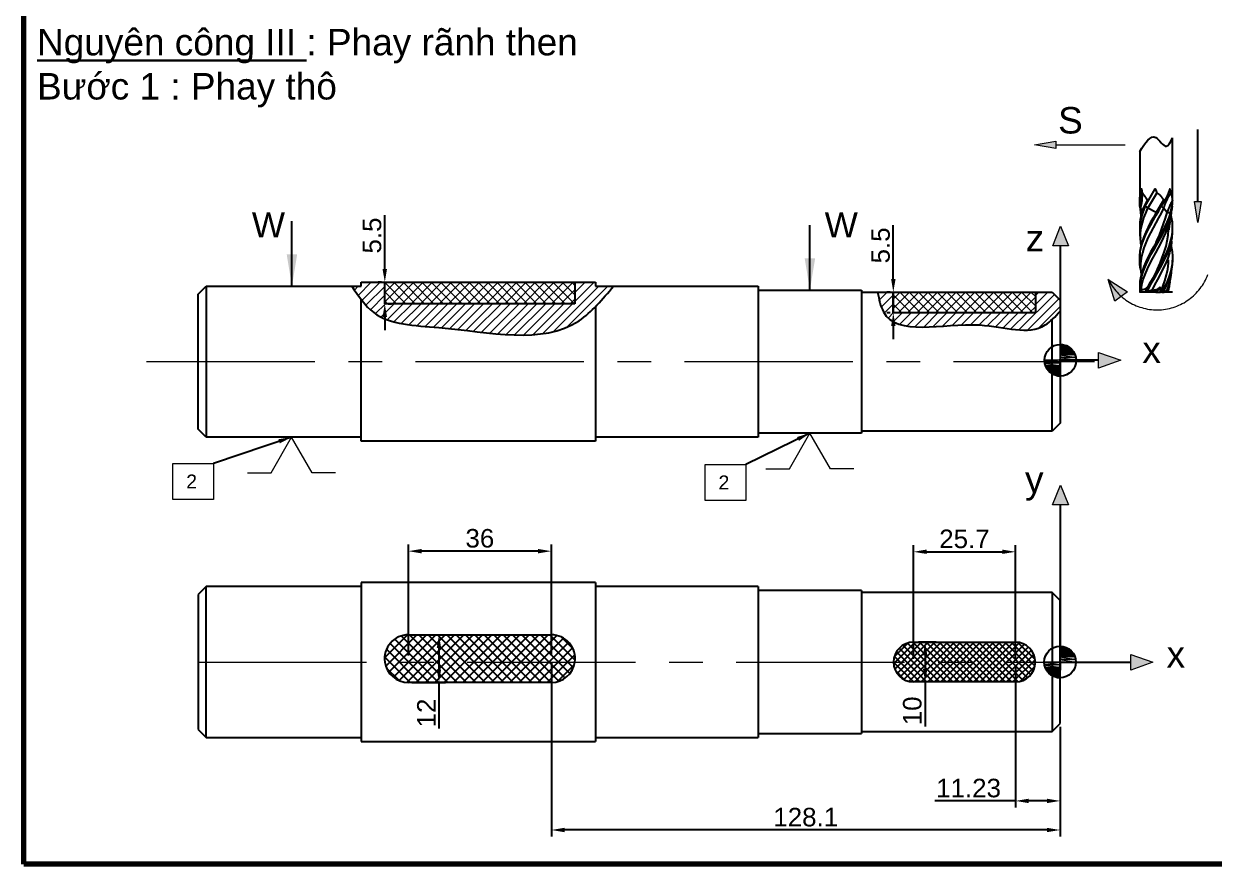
# Model space of a CAD drawing. Header units: inches. Extents: x 12 to 2456, y 1 to 1260.
# Drawn here: x 11.9 to 236.7, y 2.6 to 161.4 of the extents above; entities that cross this region are included whole.
import ezdxf

# ---------------------------------------------------------------- set-up
doc = ezdxf.new("R2010")
doc.units = ezdxf.units.IN
doc.header["$MEASUREMENT"] = 0
doc.linetypes.add('CENTER', pattern=[50.8, 31.75, -6.35, 6.35, -6.35])
doc.linetypes.add('HIDDEN', pattern=[9.525, 6.35, -3.175])
for name, color, linetype, lineweight in [('Duong _dam', 7, 'Continuous', 30), ('Duong_dinh_vi', 5, 'Continuous', 15), ('Duong_dut', 2, 'HIDDEN', 5), ('Duong_manh', 3, 'Continuous', 5), ('Duong_manh @ 1', 3, 'Continuous', 5), ('Duong_tam', 3, 'CENTER', 5), ('Khung_ten', 7, 'Continuous', 30), ('Luong_du_gc', 1, 'Continuous', 5)]:
    doc.layers.add(name, color=color, linetype=linetype, lineweight=lineweight)
doc.styles.get("Standard").update_dxf_attribs({"font": 'arial.ttf'})
doc.dimstyles.new('Copy of ISO-25', dxfattribs={"dimtxt": 3.5, "dimasz": 2.5, "dimexe": 1.25, "dimexo": 0.625, "dimtad": 1, "dimtxsty": 'Standard', "dimcen": 2.5, "dimadec": 0, "dimazin": 0, "dimtfac": 1, "dimtmove": 0, "dimatfit": 3, "dimfxl": 1, "dimarcsym": 0})
doc.dimstyles.new('ISO-25', dxfattribs={"dimtxt": 3.5, "dimasz": 2.5, "dimexe": 1.25, "dimexo": 0.625, "dimtad": 1, "dimtxsty": 'Standard', "dimcen": 2.5, "dimadec": 0, "dimazin": 0, "dimtfac": 1, "dimtmove": 0, "dimatfit": 3, "dimfxl": 1, "dimarcsym": 0})
pattern_1 = [(45, (-24.1458, -11.3132), (-0.8838835, 0.8838835), []), (135, (-24.1458, -11.3132), (-0.8838835, -0.8838835), [])]

# ---------------------------------------------------------------- blocks, each defined once
blk = doc.blocks.new('*D31')
at = {"layer": 'Defpoints', "color": 0, "transparency": 16777216}
for p in [(80.09, 112.56), (80.09, 112.56), (80.09, 108.51)]:
    blk.add_point(p, dxfattribs=at)
at = {"layer": 'Duong_manh', "color": 0, "lineweight": -2, "transparency": 16777216}
for p, q in [((80.09, 115.06), (80.09, 125.21)), ((79.47, 112.56), (78.84, 112.56)), ((80.09, 108.51), (80.09, 112.56)), ((80.72, 108.51), (81.34, 108.51)), ((80.09, 106.01), (80.09, 103.51))]:
    blk.add_line(p, q, dxfattribs=at)
at = {"layer": 'Duong_manh', "color": 0, "transparency": 16777216}
for points in [[(79.67, 115.06), (80.51, 115.06), (80.09, 112.56)], [(79.67, 106.01), (80.51, 106.01), (80.09, 108.51)]]:
    blk.add_solid(points, dxfattribs=at)
at = {"layer": 'Duong_manh', "color": 0, "transparency": 16777216, "insert": (77.69, 121.38), "char_height": 3.5, "attachment_point": 5, "rotation": 90}
blk.add_mtext('5.5', dxfattribs=at)
blk = doc.blocks.new('*D32')
at = {"layer": 'Defpoints', "color": 0, "transparency": 16777216}
for p in [(176.17, 110.68), (176.12, 106.78), (176.17, 106.78)]:
    blk.add_point(p, dxfattribs=at)
at = {"layer": 'Duong_manh', "color": 0, "lineweight": -2, "transparency": 16777216}
for p, q in [((176.12, 113.18), (176.12, 123.33)), ((175.54, 110.68), (174.87, 110.68)), ((176.12, 106.78), (176.12, 110.68)), ((175.54, 106.78), (174.87, 106.78)), ((176.12, 104.28), (176.12, 101.78))]:
    blk.add_line(p, q, dxfattribs=at)
at = {"layer": 'Duong_manh', "color": 0, "transparency": 16777216}
for points in [[(175.7, 113.18), (176.54, 113.18), (176.12, 110.68)], [(175.7, 104.28), (176.54, 104.28), (176.12, 106.78)]]:
    blk.add_solid(points, dxfattribs=at)
at = {"layer": 'Duong_manh', "color": 0, "transparency": 16777216, "insert": (173.72, 119.51), "char_height": 3.5, "attachment_point": 5, "rotation": 90}
blk.add_mtext('5.5', dxfattribs=at)
blk = doc.blocks.new('*D33')
at = {"layer": 'Defpoints', "color": 0, "transparency": 16777216}
for p in [(84.54, 45.97), (84.54, 36.97), (90.32, 36.97)]:
    blk.add_point(p, dxfattribs=at)
at = {"layer": 'Duong_manh', "color": 0, "lineweight": -2, "transparency": 16777216}
for p, q in [((85.17, 45.97), (91.57, 45.97)), ((90.32, 43.47), (90.32, 39.47)), ((85.17, 36.97), (91.57, 36.97)), ((90.32, 36.97), (90.32, 28.26))]:
    blk.add_line(p, q, dxfattribs=at)
at = {"layer": 'Duong_manh', "color": 0, "transparency": 16777216}
for points in [[(89.9, 43.47), (90.74, 43.47), (90.32, 45.97)], [(89.9, 39.47), (90.74, 39.47), (90.32, 36.97)]]:
    blk.add_solid(points, dxfattribs=at)
at = {"layer": 'Duong_manh', "color": 0, "transparency": 16777216, "insert": (87.94, 31.21), "char_height": 3.5, "attachment_point": 5, "rotation": 90}
blk.add_mtext('12', dxfattribs=at)
blk = doc.blocks.new('*D34')
at = {"layer": 'Defpoints', "color": 0, "transparency": 16777216}
for p in [(84.55, 61.77), (84.55, 41.47), (111.54, 41.47)]:
    blk.add_point(p, dxfattribs=at)
at = {"layer": 'Duong_manh', "color": 0, "lineweight": -2, "transparency": 16777216}
for p, q in [((84.55, 42.09), (84.55, 63.02)), ((111.54, 42.09), (111.54, 63.02)), ((109.04, 61.77), (87.05, 61.77))]:
    blk.add_line(p, q, dxfattribs=at)
at = {"layer": 'Duong_manh', "color": 0, "transparency": 16777216}
for points in [[(87.05, 62.19), (87.05, 61.35), (84.55, 61.77)], [(109.04, 62.19), (109.04, 61.35), (111.54, 61.77)]]:
    blk.add_solid(points, dxfattribs=at)
at = {"layer": 'Duong_manh', "color": 0, "transparency": 16777216, "insert": (98.04, 64.18), "char_height": 3.5, "attachment_point": 5}
blk.add_mtext('36', dxfattribs=at)
blk = doc.blocks.new('*D35')
at = {"layer": 'Defpoints', "color": 0, "transparency": 16777216}
for p in [(199.19, 61.65), (179.92, 40.82), (199.19, 40.82)]:
    blk.add_point(p, dxfattribs=at)
at = {"layer": 'Duong_manh', "color": 0, "lineweight": -2, "transparency": 16777216}
for p, q in [((179.92, 41.45), (179.92, 62.9)), ((182.42, 61.65), (196.69, 61.65)), ((199.19, 41.45), (199.19, 62.9))]:
    blk.add_line(p, q, dxfattribs=at)
at = {"layer": 'Duong_manh', "color": 0, "transparency": 16777216}
for points in [[(182.42, 62.07), (182.42, 61.24), (179.92, 61.65)], [(196.69, 62.07), (196.69, 61.24), (199.19, 61.65)]]:
    blk.add_solid(points, dxfattribs=at)
at = {"layer": 'Duong_manh', "color": 0, "transparency": 16777216, "insert": (189.55, 64.07), "char_height": 3.5, "attachment_point": 5}
blk.add_mtext('25.7', dxfattribs=at)
blk = doc.blocks.new('*D36')
at = {"layer": 'Defpoints', "color": 0, "transparency": 16777216}
for p in [(199.19, 40.82), (207.62, 29.2), (199.19, 14.6)]:
    blk.add_point(p, dxfattribs=at)
at = {"layer": 'Duong_manh', "color": 0, "lineweight": -2, "transparency": 16777216}
for p, q in [((199.19, 40.2), (199.19, 13.35)), ((207.62, 28.57), (207.62, 13.35)), ((199.19, 14.6), (183.96, 14.6)), ((205.12, 14.6), (201.69, 14.6))]:
    blk.add_line(p, q, dxfattribs=at)
at = {"layer": 'Duong_manh', "color": 0, "transparency": 16777216}
for points in [[(201.69, 15.02), (201.69, 14.18), (199.19, 14.6)], [(205.12, 15.02), (205.12, 14.18), (207.62, 14.6)]]:
    blk.add_solid(points, dxfattribs=at)
at = {"layer": 'Duong_manh', "color": 0, "transparency": 16777216, "insert": (190.33, 17.01), "char_height": 3.5, "attachment_point": 5}
blk.add_mtext('11.23', dxfattribs=at)
blk = doc.blocks.new('*D37')
at = {"layer": 'Defpoints', "color": 0, "transparency": 16777216}
for p in [(111.54, 41.47), (207.62, 29.2), (111.54, 9.11)]:
    blk.add_point(p, dxfattribs=at)
at = {"layer": 'Duong_manh', "color": 0, "lineweight": -2, "transparency": 16777216}
for p, q in [((111.54, 40.85), (111.54, 7.86)), ((207.62, 28.57), (207.62, 7.86)), ((205.12, 9.11), (114.04, 9.11))]:
    blk.add_line(p, q, dxfattribs=at)
at = {"layer": 'Duong_manh', "color": 0, "transparency": 16777216}
for points in [[(114.04, 9.52), (114.04, 8.69), (111.54, 9.11)], [(205.12, 9.52), (205.12, 8.69), (207.62, 9.11)]]:
    blk.add_solid(points, dxfattribs=at)
at = {"layer": 'Duong_manh', "color": 0, "transparency": 16777216, "insert": (159.58, 11.52), "char_height": 3.5, "attachment_point": 5}
blk.add_mtext('128.1', dxfattribs=at)
blk = doc.blocks.new('*D38')
at = {"layer": 'Defpoints', "color": 0, "transparency": 16777216}
for p in [(184.82, 44.57), (182.13, 37.07), (184.82, 37.07)]:
    blk.add_point(p, dxfattribs=at)
at = {"layer": 'Duong_manh', "color": 0, "lineweight": -2, "transparency": 16777216}
for p, q in [((184.2, 44.57), (180.88, 44.57)), ((182.13, 42.07), (182.13, 39.57)), ((184.2, 37.07), (180.88, 37.07)), ((182.13, 37.07), (182.13, 28.65))]:
    blk.add_line(p, q, dxfattribs=at)
at = {"layer": 'Duong_manh', "color": 0, "transparency": 16777216}
for points in [[(181.72, 42.07), (182.55, 42.07), (182.13, 44.57)], [(181.72, 39.57), (182.55, 39.57), (182.13, 37.07)]]:
    blk.add_solid(points, dxfattribs=at)
at = {"layer": 'Duong_manh', "color": 0, "transparency": 16777216, "insert": (179.72, 31.61), "char_height": 3.5, "width": 2.3015, "attachment_point": 5, "rotation": 90}
blk.add_mtext('10', dxfattribs=at)

msp = doc.modelspace()

# ---------------------------------------------------------------- hatches: boundary and pattern name
h = msp.add_hatch(color=0)
edge = h.paths.add_edge_path()
edge.add_arc((222.642, 110.684), 0.127, 0, 360)
h = msp.add_hatch()
h.set_pattern_fill('ANSI37', color=1, scale=10)
h.set_pattern_definition(pattern_1)
h.paths.add_polyline_path([(111.541, 45.97), (84.544, 45.97, 0.4569157), (80.091, 40.823), (115.997, 40.823, 0.4570773)])
h.paths.add_polyline_path([(115.997, 40.823), (80.091, 40.823, 0.3726108), (84.547, 36.97), (111.544, 36.97, 0.3724212)])
h = msp.add_hatch()
h.set_pattern_fill('ANSI37', color=1, scale=7)
h.set_pattern_definition([(45, (-24.1458, -11.3132), (-0.6187184, 0.6187184), []), (135, (-24.1458, -11.3132), (-0.6187184, -0.6187184), [])])
h.paths.add_polyline_path([(176.166, 40.823, 0.4142136), (179.916, 37.073), (199.194, 37.073, 0.4142136), (202.944, 40.823)])
h.paths.add_polyline_path([(179.916, 44.573, 0.4142136), (176.166, 40.823), (202.944, 40.823, 0.4142136), (199.194, 44.573)])
at = {"layer": 'Duong_dut'}
h = msp.add_hatch(color=0, dxfattribs=at)
h.dxf.hatch_style = 2
h.paths.add_polyline_path([(234.283, 127.829), (233.648, 123.85), (232.971, 127.829)])
at = {"layer": 'Duong_manh', "lineweight": 0}
h = msp.add_hatch(color=0, dxfattribs=at)
h.dxf.hatch_style = 2
h.paths.add_polyline_path([(206.788, 137.823), (202.809, 138.5), (206.788, 139.177)])
h = msp.add_hatch(color=0, dxfattribs=at)
h.dxf.hatch_style = 2
h.paths.add_polyline_path([(207.632, 123.236), (209.113, 119.51), (206.15, 119.51)])
at = {"layer": 'Duong_manh'}
h = msp.add_hatch(dxfattribs=at)
h.set_pattern_fill('ANSI31', color=3, scale=0.375)
h.set_pattern_definition([(45, (-1923.4396, -221.4298), (-0.841899, 0.841899), [])])
edge = h.paths.add_edge_path()
edge.add_spline(control_points=[(119.869, 107.934), (121.042, 109.133), (122.158, 110.471), (123.274, 111.809)], knot_values=[66.3917368, 66.3917368, 66.3917368, 66.3917368, 73.0748887, 73.0748887, 73.0748887, 73.0748887], degree=3, periodic=0)
edge.add_line((123.274, 111.809), (119.869, 111.809))
edge.add_line((119.869, 111.809), (119.869, 112.559))
edge.add_line((119.869, 112.559), (115.997, 112.559))
edge.add_line((115.997, 112.559), (116.033, 112.529))
edge.add_line((116.033, 112.529), (115.997, 112.509))
edge.add_line((115.997, 112.509), (115.997, 108.509))
edge.add_line((115.997, 108.509), (80.091, 108.509))
edge.add_line((80.091, 108.509), (80.091, 112.509))
edge.add_line((80.091, 112.509), (79.998, 112.559))
edge.add_line((79.998, 112.559), (75.619, 112.559))
edge.add_line((75.619, 112.559), (75.619, 111.809))
edge.add_line((75.619, 111.809), (73.844, 111.809))
edge.add_spline(control_points=[(73.844, 111.809), (74.424, 110.952), (75.004, 110.095), (75.619, 109.299)], knot_values=[0, 0, 0, 0, 3.9637256, 3.9637256, 3.9637256, 3.9637256], degree=3, periodic=0)
edge.add_spline(control_points=[(75.619, 109.299), (76.345, 108.359), (79.901, 104.438), (95.229, 104.377), (111.4, 100.287), (118.887, 106.93), (119.869, 107.934)], knot_values=[3.9637256, 3.9637256, 3.9637256, 3.9637256, 8.6446508, 25.4343204, 60.7981274, 66.3917368, 66.3917368, 66.3917368, 66.3917368], degree=3, periodic=0)
edge = h.paths.add_edge_path()
edge.add_line((176.166, 110.684), (173.142, 110.684))
edge.add_spline(control_points=[(173.142, 110.684), (173.422, 109.345), (175.04, 101.599), (190.929, 106.751), (202.153, 102.237), (205.69, 105.128), (206.119, 105.529)], knot_values=[0, 0, 0, 0, 5.1297189, 29.6634186, 46.0911907, 48.4294779, 48.4294779, 48.4294779, 48.4294779], degree=3, periodic=0)
edge.add_spline(control_points=[(206.119, 105.529), (206.63, 106.006), (207.124, 106.54), (207.619, 107.075)], knot_values=[48.4294779, 48.4294779, 48.4294779, 48.4294779, 51.2092772, 51.2092772, 51.2092772, 51.2092772], degree=3, periodic=0)
edge.add_line((207.619, 107.075), (207.619, 109.184))
edge.add_line((207.619, 109.184), (206.119, 110.684))
edge.add_line((206.119, 110.684), (202.944, 110.684))
edge.add_line((202.944, 110.684), (202.944, 106.784))
edge.add_line((202.944, 106.784), (176.166, 106.784))
edge.add_line((176.166, 106.784), (176.166, 110.684))
at = {"layer": 'Duong_manh', "lineweight": 0}
h = msp.add_hatch(color=0, dxfattribs=at)
h.dxf.hatch_style = 2
h.paths.add_polyline_path([(216.673, 113.097), (220.313, 110.769), (217.943, 108.991)])
at = {"layer": 'Duong_manh'}
h = msp.add_hatch(color=0, dxfattribs=at)
h.dxf.hatch_style = 2
h.paths.add_polyline_path([(207.619, 100.819), (208.127, 100.776), (207.619, 100.776)])
h = msp.add_hatch(color=0, dxfattribs=at)
h.paths.add_polyline_path([(208.127, 100.776), (207.619, 100.776), (208.635, 100.607)])
h.paths.add_polyline_path([(207.619, 100.776), (208.635, 100.607), (207.619, 100.607)])
h = msp.add_hatch(color=0, dxfattribs=at)
h.paths.add_polyline_path([(208.635, 100.607), (207.619, 100.607), (209.101, 100.395)])
h.paths.add_polyline_path([(207.619, 100.607), (209.101, 100.395), (207.619, 100.395)])
h = msp.add_hatch(color=0, dxfattribs=at)
h.paths.add_polyline_path([(209.101, 100.395), (207.619, 100.395), (209.524, 100.099)])
h.paths.add_polyline_path([(207.619, 100.395), (209.524, 100.099), (207.619, 100.099)])
h = msp.add_hatch(color=0, dxfattribs=at)
h.paths.add_polyline_path([(209.524, 100.099), (207.619, 100.099), (209.905, 99.718)])
h.paths.add_polyline_path([(207.619, 100.099), (209.905, 99.718), (207.619, 99.718)])
h = msp.add_hatch(color=0, dxfattribs=at)
h.paths.add_polyline_path([(209.905, 99.718), (207.619, 99.718), (210.201, 99.295)])
h.paths.add_polyline_path([(207.619, 99.718), (210.201, 99.295), (207.619, 99.295)])
h = msp.add_hatch(color=0, dxfattribs=at)
h.paths.add_polyline_path([(210.201, 99.295), (207.619, 99.295), (210.413, 98.829)])
h.paths.add_polyline_path([(207.619, 99.295), (210.413, 98.829), (207.619, 98.829)])
at = {"layer": 'Duong_manh', "lineweight": 0}
h = msp.add_hatch(color=0, dxfattribs=at)
h.dxf.hatch_style = 2
h.paths.add_polyline_path([(219.079, 97.813), (214.888, 96.331), (214.888, 99.295)])
at = {"layer": 'Duong_manh'}
h = msp.add_hatch(color=0, dxfattribs=at)
h.paths.add_polyline_path([(207.619, 97.813), (204.613, 97.813), (207.619, 97.305)])
h.paths.add_polyline_path([(204.613, 97.813), (207.619, 97.305), (204.656, 97.305)])
h = msp.add_hatch(color=0, dxfattribs=at)
h.paths.add_polyline_path([(207.619, 97.305), (204.656, 97.305), (207.619, 96.797)])
h.paths.add_polyline_path([(204.656, 97.305), (207.619, 96.797), (204.825, 96.797)])
h = msp.add_hatch(color=0, dxfattribs=at)
h.paths.add_polyline_path([(207.619, 96.797), (204.825, 96.797), (207.619, 96.331)])
h.paths.add_polyline_path([(204.825, 96.797), (207.619, 96.331), (205.037, 96.331)])
h = msp.add_hatch(color=0, dxfattribs=at)
h.paths.add_polyline_path([(210.413, 98.829), (207.619, 98.829), (210.582, 98.321)])
h.paths.add_polyline_path([(207.619, 98.829), (210.582, 98.321), (207.619, 98.321)])
h = msp.add_hatch(color=0, dxfattribs=at)
h.paths.add_polyline_path([(210.582, 98.321), (207.619, 98.321), (210.625, 97.813)])
h.paths.add_polyline_path([(207.619, 98.321), (210.625, 97.813), (207.619, 97.813)])
h = msp.add_hatch(color=0, dxfattribs=at)
h.paths.add_polyline_path([(207.619, 96.331), (205.037, 96.331), (207.619, 95.908)])
h.paths.add_polyline_path([(205.037, 96.331), (207.619, 95.908), (205.333, 95.908)])
h = msp.add_hatch(color=0, dxfattribs=at)
h.paths.add_polyline_path([(207.619, 95.908), (205.333, 95.908), (207.619, 95.527)])
h.paths.add_polyline_path([(205.333, 95.908), (207.619, 95.527), (205.672, 95.527)])
h = msp.add_hatch(color=0, dxfattribs=at)
h.paths.add_polyline_path([(207.619, 95.527), (205.672, 95.527), (207.619, 95.231)])
h.paths.add_polyline_path([(205.672, 95.527), (207.619, 95.231), (206.137, 95.231)])
h = msp.add_hatch(color=0, dxfattribs=at)
h.paths.add_polyline_path([(207.619, 95.231), (206.137, 95.231), (207.619, 95.019)])
h.paths.add_polyline_path([(206.137, 95.231), (207.619, 95.019), (206.603, 95.019)])
h = msp.add_hatch(color=0, dxfattribs=at)
h.paths.add_polyline_path([(206.603, 95.019), (207.111, 94.85), (207.619, 94.85)])
h.paths.add_polyline_path([(207.111, 94.85), (207.619, 94.85), (207.619, 94.807)])
h = msp.add_hatch(color=0, dxfattribs=at)
h.dxf.hatch_style = 2
h.paths.add_polyline_path([(206.603, 95.019), (207.619, 95.019), (207.619, 94.85)])
at = {"layer": 'Duong_manh', "lineweight": 0}
h = msp.add_hatch(color=0, dxfattribs=at)
h.dxf.hatch_style = 2
h.paths.add_polyline_path([(207.69, 74.234), (209.172, 70.508), (206.208, 70.508)])
at = {"layer": 'Duong_manh'}
h = msp.add_hatch(color=0, dxfattribs=at)
h.dxf.hatch_style = 2
h.paths.add_polyline_path([(207.598, 43.808), (208.106, 43.766), (207.598, 43.766)])
h = msp.add_hatch(color=0, dxfattribs=at)
h.paths.add_polyline_path([(208.106, 43.766), (207.598, 43.766), (208.614, 43.596)])
h.paths.add_polyline_path([(207.598, 43.766), (208.614, 43.596), (207.598, 43.596)])
h = msp.add_hatch(color=0, dxfattribs=at)
h.paths.add_polyline_path([(208.614, 43.596), (207.598, 43.596), (209.08, 43.385)])
h.paths.add_polyline_path([(207.598, 43.596), (209.08, 43.385), (207.598, 43.385)])
h = msp.add_hatch(color=0, dxfattribs=at)
h.paths.add_polyline_path([(209.08, 43.385), (207.598, 43.385), (209.503, 43.088)])
h.paths.add_polyline_path([(207.598, 43.385), (209.503, 43.088), (207.598, 43.088)])
h = msp.add_hatch(color=0, dxfattribs=at)
h.paths.add_polyline_path([(209.503, 43.088), (207.598, 43.088), (209.884, 42.707)])
h.paths.add_polyline_path([(207.598, 43.088), (209.884, 42.707), (207.598, 42.707)])
h = msp.add_hatch(color=0, dxfattribs=at)
h.paths.add_polyline_path([(207.598, 40.802), (204.592, 40.802), (207.598, 40.294)])
h.paths.add_polyline_path([(204.592, 40.802), (207.598, 40.294), (204.635, 40.294)])
h = msp.add_hatch(color=0, dxfattribs=at)
h.paths.add_polyline_path([(209.884, 42.707), (207.598, 42.707), (210.18, 42.284)])
h.paths.add_polyline_path([(207.598, 42.707), (210.18, 42.284), (207.598, 42.284)])
h = msp.add_hatch(color=0, dxfattribs=at)
h.paths.add_polyline_path([(210.18, 42.284), (207.598, 42.284), (210.392, 41.818)])
h.paths.add_polyline_path([(207.598, 42.284), (210.392, 41.818), (207.598, 41.818)])
h = msp.add_hatch(color=0, dxfattribs=at)
h.paths.add_polyline_path([(210.392, 41.818), (207.598, 41.818), (210.561, 41.31)])
h.paths.add_polyline_path([(207.598, 41.818), (210.561, 41.31), (207.598, 41.31)])
h = msp.add_hatch(color=0, dxfattribs=at)
h.paths.add_polyline_path([(210.561, 41.31), (207.598, 41.31), (210.604, 40.802)])
h.paths.add_polyline_path([(207.598, 41.31), (210.604, 40.802), (207.598, 40.802)])
at = {"layer": 'Duong_manh', "lineweight": 0}
h = msp.add_hatch(color=0, dxfattribs=at)
h.dxf.hatch_style = 2
h.paths.add_polyline_path([(225.141, 40.781), (220.95, 39.299), (220.95, 42.263)])
at = {"layer": 'Duong_manh'}
h = msp.add_hatch(color=0, dxfattribs=at)
h.paths.add_polyline_path([(207.598, 40.294), (204.635, 40.294), (207.598, 39.786)])
h.paths.add_polyline_path([(204.635, 40.294), (207.598, 39.786), (204.804, 39.786)])
h = msp.add_hatch(color=0, dxfattribs=at)
h.paths.add_polyline_path([(207.598, 39.786), (204.804, 39.786), (207.598, 39.321)])
h.paths.add_polyline_path([(204.804, 39.786), (207.598, 39.321), (205.016, 39.321)])
h = msp.add_hatch(color=0, dxfattribs=at)
h.paths.add_polyline_path([(207.598, 39.321), (205.016, 39.321), (207.598, 38.897)])
h.paths.add_polyline_path([(205.016, 39.321), (207.598, 38.897), (205.312, 38.897)])
h = msp.add_hatch(color=0, dxfattribs=at)
h.paths.add_polyline_path([(207.598, 38.897), (205.312, 38.897), (207.598, 38.516)])
h.paths.add_polyline_path([(205.312, 38.897), (207.598, 38.516), (205.651, 38.516)])
h = msp.add_hatch(color=0, dxfattribs=at)
h.paths.add_polyline_path([(207.598, 38.516), (205.651, 38.516), (207.598, 38.22)])
h.paths.add_polyline_path([(205.651, 38.516), (207.598, 38.22), (206.116, 38.22)])
h = msp.add_hatch(color=0, dxfattribs=at)
h.paths.add_polyline_path([(207.598, 38.22), (206.116, 38.22), (207.598, 38.008)])
h.paths.add_polyline_path([(206.116, 38.22), (207.598, 38.008), (206.582, 38.008)])
h = msp.add_hatch(color=0, dxfattribs=at)
h.paths.add_polyline_path([(206.582, 38.008), (207.09, 37.839), (207.598, 37.839)])
h.paths.add_polyline_path([(207.09, 37.839), (207.598, 37.839), (207.598, 37.797)])
h = msp.add_hatch(color=0, dxfattribs=at)
h.dxf.hatch_style = 2
h.paths.add_polyline_path([(206.582, 38.008), (207.598, 38.008), (207.598, 37.839)])
at = {"layer": 'Luong_du_gc'}
h = msp.add_hatch(dxfattribs=at)
h.set_pattern_fill('ANSI37', color=1, scale=10)
h.set_pattern_definition(pattern_1)
h.paths.add_polyline_path([(80.091, 112.559), (80.091, 108.509), (115.997, 108.509), (115.997, 112.559)])
h.paths.add_polyline_path([(176.166, 110.684), (176.166, 106.784), (202.944, 106.784), (202.944, 110.684)])

# ---------------------------------------------------------------- linework, layer by layer
at = {"color": 0, "lineweight": 25}
for points in [[(228.865, 127.829), (228.865, 139.809)], [(222.642, 137.266), (222.642, 127.829)], [(222.684, 126.898), (222.642, 127.617), (222.642, 128.422), (222.769, 129.311), (222.98, 130.2), (223.023, 129.819), (223.107, 129.395)], [(222.694, 126.938), (222.723, 127.038), (222.751, 127.139), (222.778, 127.24), (222.804, 127.342), (222.828, 127.443), (222.851, 127.545), (222.872, 127.648), (222.892, 127.75), (222.91, 127.853), (222.927, 127.956), (222.943, 128.059), (222.957, 128.162), (222.97, 128.265), (222.982, 128.369), (222.992, 128.473), (223, 128.576), (223.008, 128.68), (223.013, 128.784), (223.018, 128.889), (223.021, 128.993), (223.022, 129.097), (223.023, 129.201), (223.021, 129.306), (223.019, 129.41), (223.015, 129.514), (223.009, 129.618), (223.002, 129.723), (222.994, 129.827), (222.984, 129.931), (222.973, 130.035), (222.96, 130.139), (222.946, 130.243)], [(222.826, 126.612), (222.851, 126.697), (222.875, 126.783), (222.898, 126.87), (222.92, 126.956), (222.942, 127.043), (222.962, 127.129), (222.981, 127.216), (222.999, 127.304), (223.016, 127.391), (223.032, 127.479), (223.047, 127.566), (223.061, 127.654), (223.074, 127.742), (223.086, 127.83), (223.096, 127.919), (223.106, 128.007), (223.115, 128.096), (223.123, 128.184), (223.13, 128.273), (223.136, 128.362), (223.141, 128.45), (223.144, 128.539), (223.147, 128.628), (223.149, 128.717), (223.15, 128.806), (223.149, 128.895), (223.148, 128.985), (223.146, 129.074), (223.142, 129.163), (223.138, 129.252), (223.132, 129.341), (223.126, 129.43)], [(224.051, 128.108), (224.03, 128.153), (224.008, 128.198), (223.986, 128.243), (223.963, 128.288), (223.94, 128.332), (223.916, 128.376), (223.892, 128.419), (223.867, 128.462), (223.842, 128.505), (223.816, 128.548), (223.79, 128.59), (223.763, 128.632), (223.736, 128.674), (223.708, 128.715), (223.68, 128.756), (223.651, 128.796), (223.622, 128.837), (223.592, 128.877), (223.561, 128.916), (223.531, 128.955), (223.499, 128.994), (223.468, 129.032), (223.436, 129.07), (223.403, 129.108), (223.37, 129.145), (223.336, 129.182), (223.302, 129.218), (223.268, 129.254), (223.233, 129.29), (223.197, 129.325), (223.161, 129.36), (223.125, 129.394)], [(223.658, 126.898), (225.563, 130.2), (225.732, 129.734), (225.859, 129.395)], [(223.658, 126.898), (224.208, 126.559), (225.859, 129.395)], [(227.147, 128.129), (227.121, 128.181), (227.094, 128.233), (227.066, 128.284), (227.037, 128.335), (227.007, 128.384), (226.975, 128.433), (226.943, 128.482), (226.91, 128.529), (226.876, 128.576), (226.841, 128.622), (226.805, 128.667), (226.768, 128.712), (226.73, 128.756), (226.691, 128.798), (226.652, 128.841), (226.611, 128.882), (226.57, 128.922), (226.528, 128.962), (226.485, 129), (226.441, 129.038), (226.396, 129.075), (226.351, 129.111), (226.305, 129.146), (226.258, 129.18), (226.21, 129.213), (226.162, 129.245), (226.113, 129.276), (226.063, 129.306), (226.013, 129.335), (225.961, 129.363), (225.91, 129.39), (225.857, 129.416)], [(228.441, 125.712), (228.653, 126.517), (228.78, 127.321), (228.865, 128.083), (228.822, 128.337), (228.78, 128.718), (228.695, 129.057), (228.611, 129.268), (228.484, 129.395), (228.441, 129.819), (228.357, 130.2), (228.018, 129.311), (227.637, 128.422), (227.171, 127.617), (226.706, 126.898)], [(228.494, 129.416), (228.44, 129.334), (228.386, 129.253), (228.334, 129.17), (228.282, 129.087), (228.231, 129.004), (228.18, 128.92), (228.131, 128.836), (228.082, 128.752), (228.035, 128.667), (227.988, 128.581), (227.941, 128.495), (227.896, 128.409), (227.852, 128.322), (227.808, 128.235), (227.765, 128.147), (227.723, 128.059), (227.682, 127.971), (227.642, 127.882), (227.602, 127.793), (227.564, 127.703), (227.526, 127.613), (227.489, 127.523), (227.453, 127.432), (227.418, 127.341), (227.383, 127.25), (227.35, 127.158), (227.317, 127.066), (227.286, 126.974), (227.255, 126.881), (227.225, 126.788), (227.196, 126.694), (227.168, 126.601)], [(223.655, 126.917), (223.572, 126.738), (223.492, 126.558), (223.416, 126.376), (223.343, 126.194), (223.274, 126.01), (223.209, 125.825), (223.147, 125.639), (223.088, 125.452), (223.033, 125.264), (222.982, 125.076), (222.934, 124.886), (222.89, 124.696), (222.85, 124.505), (222.813, 124.313), (222.779, 124.121), (222.749, 123.928), (222.723, 123.734), (222.701, 123.54), (222.682, 123.346), (222.667, 123.151), (222.655, 122.956), (222.647, 122.761), (222.643, 122.565), (222.642, 122.37), (222.645, 122.174), (222.652, 121.978), (222.662, 121.782), (222.676, 121.586), (222.694, 121.391), (222.715, 121.195), (222.74, 121), (222.769, 120.805)], [(222.811, 115.002), (222.769, 115.044), (222.642, 115.933), (222.642, 116.865), (222.684, 117.754), (222.811, 118.685), (223.065, 119.616), (223.361, 120.505), (223.742, 121.437), (224.166, 122.368), (224.674, 123.299), (225.182, 124.231), (225.732, 125.204), (226.24, 126.051), (226.706, 126.898), (227.171, 126.559), (226.706, 125.628), (226.198, 124.696), (225.69, 123.765), (225.182, 122.834), (224.674, 121.902), (224.208, 120.971), (223.827, 119.997), (223.446, 119.066), (223.15, 118.092), (222.938, 117.076), (222.811, 116.06), (222.811, 115.087), (222.896, 114.028), (222.896, 113.859)], [(228.78, 126.898), (228.695, 126.39), (228.611, 125.882), (228.314, 124.823), (228.018, 123.934), (227.637, 123.045), (227.214, 122.199), (226.748, 121.31), (226.24, 120.421), (225.732, 119.574), (225.224, 118.643), (224.716, 117.711), (224.25, 116.822), (223.827, 115.933), (223.446, 115.044), (223.107, 114.155), (222.896, 113.266), (222.726, 112.42), (222.642, 111.531), (222.642, 110.684)], [(223.658, 126.898), (223.277, 125.966), (222.98, 124.993), (222.769, 124.061), (222.684, 123.088), (222.642, 122.156), (222.726, 121.225), (222.769, 120.929)], [(222.811, 126.305), (222.769, 126.39), (222.684, 126.898)], [(222.769, 126.601), (222.726, 126.898), (222.684, 126.898)], [(222.811, 126.559), (222.726, 126.898)], [(222.769, 126.601), (222.769, 126.347), (222.811, 126.009)], [(223.192, 126.178), (222.811, 126.559)], [(222.938, 119.532), (222.853, 119.997), (222.811, 120.971), (222.811, 121.902), (222.938, 122.834), (223.15, 123.765), (223.446, 124.696), (223.785, 125.628), (224.208, 126.559)], [(222.938, 125.204), (222.853, 125.628), (222.811, 126.559)], [(222.896, 111.023), (223.065, 112.039), (223.319, 113.055), (223.7, 114.028), (224.123, 115.087), (224.589, 116.06), (225.139, 117.076), (225.69, 118.092), (226.198, 119.066), (226.706, 119.997), (227.171, 120.971), (227.595, 121.902), (227.976, 122.834), (228.272, 123.765), (228.484, 124.696), (228.653, 125.628), (228.653, 126.136)], [(224.039, 128.083), (223.658, 127.321), (223.319, 126.517), (223.065, 125.712)], [(225.732, 125.712), (224.208, 126.559)], [(227.129, 128.083), (225.732, 125.712)], [(227.806, 125.712), (227.171, 126.559)], [(228.896, 128.127), (228.854, 128.056), (228.812, 127.985), (228.771, 127.914), (228.731, 127.842), (228.691, 127.771), (228.651, 127.698), (228.612, 127.626), (228.574, 127.553), (228.536, 127.48), (228.499, 127.407), (228.463, 127.333), (228.427, 127.259), (228.392, 127.185), (228.357, 127.11), (228.323, 127.035), (228.29, 126.96), (228.257, 126.885), (228.225, 126.809), (228.193, 126.733), (228.162, 126.657), (228.132, 126.581), (228.102, 126.504), (228.073, 126.428), (228.044, 126.35), (228.016, 126.273), (227.989, 126.195), (227.962, 126.118), (227.936, 126.04), (227.911, 125.961), (227.886, 125.883), (227.862, 125.804), (227.838, 125.725)], [(228.653, 126.009), (228.695, 126.305)], [(228.78, 126.898), (228.822, 127.363), (228.865, 127.829)], [(223.056, 125.743), (223.03, 125.657), (223.004, 125.571), (222.98, 125.484), (222.956, 125.398), (222.933, 125.311), (222.911, 125.224), (222.89, 125.137), (222.869, 125.049), (222.85, 124.962), (222.831, 124.874), (222.813, 124.786), (222.797, 124.698), (222.781, 124.61), (222.765, 124.521), (222.751, 124.433), (222.738, 124.344), (222.725, 124.256), (222.713, 124.167), (222.703, 124.078), (222.693, 123.989), (222.684, 123.899), (222.676, 123.81), (222.668, 123.721), (222.662, 123.631), (222.656, 123.542), (222.652, 123.452), (222.648, 123.362), (222.645, 123.273), (222.643, 123.183), (222.642, 123.093), (222.642, 123.003), (222.642, 122.913)], [(225.732, 120.04), (225.901, 120.378), (226.367, 121.479), (226.79, 122.537), (227.171, 123.596), (227.51, 124.654), (227.806, 125.712), (228.441, 125.712), (228.145, 124.781), (227.764, 123.892), (227.341, 122.961), (226.875, 122.029), (226.325, 121.056), (225.732, 120.04), (225.224, 119.151), (224.716, 118.262), (224.25, 117.33), (223.785, 116.399), (223.404, 115.51), (223.107, 114.579), (222.853, 113.647), (222.684, 112.716), (222.642, 112.208), (222.642, 111.7), (222.642, 111.573)], [(225.732, 125.712), (225.224, 124.781), (224.716, 123.892), (224.25, 122.961), (223.785, 122.029), (223.404, 121.14), (223.107, 120.251), (222.853, 119.32), (222.684, 118.389), (222.642, 117.5), (222.642, 117.203)], [(223.996, 110.684), (223.742, 110.684), (224.208, 111.615), (224.716, 112.547), (225.224, 113.478), (225.732, 114.409), (226.325, 115.425), (226.875, 116.441), (227.383, 117.415), (227.849, 118.389), (228.187, 119.32), (228.484, 120.251), (228.695, 121.14), (228.822, 122.029), (228.865, 122.961), (228.822, 123.892), (228.653, 124.781), (228.568, 125.204)], [(228.383, 124.033), (228.371, 123.984), (228.358, 123.936), (228.347, 123.887), (228.335, 123.838), (228.324, 123.79), (228.313, 123.741), (228.303, 123.692), (228.293, 123.643), (228.283, 123.594), (228.273, 123.545), (228.264, 123.496), (228.255, 123.446), (228.247, 123.397), (228.239, 123.348), (228.231, 123.298), (228.224, 123.249), (228.216, 123.2), (228.21, 123.15), (228.203, 123.101), (228.197, 123.051), (228.191, 123.001), (228.186, 122.952), (228.181, 122.902), (228.176, 122.852), (228.172, 122.802), (228.168, 122.753), (228.164, 122.703), (228.16, 122.653), (228.157, 122.603), (228.155, 122.553), (228.152, 122.503), (228.15, 122.453)], [(222.642, 122.876), (222.642, 122.41)], [(223.996, 110.684), (224.42, 111.531), (224.885, 112.42), (225.309, 113.139), (225.732, 113.901), (226.24, 114.79), (226.748, 115.637), (227.214, 116.526), (227.637, 117.415), (228.018, 118.304), (228.314, 119.193), (228.568, 120.124), (228.78, 121.013), (228.865, 121.945), (228.865, 122.41)], [(225.732, 114.409), (226.028, 115.044), (226.494, 116.145), (226.917, 117.203), (227.298, 118.262), (227.637, 119.362), (227.849, 120.378), (228.018, 121.479), (228.103, 122.453)], [(228.865, 122.41), (228.865, 122.876)], [(228.653, 120.336), (228.653, 119.955), (228.484, 119.024), (228.272, 118.092), (227.933, 117.076), (227.51, 116.06), (227.044, 115.087), (226.536, 114.028), (225.986, 113.055), (225.436, 112.039), (224.928, 111.023)], [(228.568, 119.532), (228.611, 119.32), (228.78, 118.389), (228.865, 117.5), (228.822, 116.568), (228.738, 115.637), (228.526, 114.706), (228.23, 113.732), (227.849, 112.716), (227.51, 112.039), (227.171, 111.361), (226.833, 110.684), (227.087, 110.684), (227.51, 111.531), (227.891, 112.42), (228.23, 113.266), (228.526, 114.155), (228.695, 115.044), (228.822, 115.933), (228.865, 116.738)], [(226.833, 110.684), (226.579, 110.684), (227.002, 111.742), (227.383, 112.843), (227.679, 113.944), (227.933, 115.044), (228.06, 116.145), (228.103, 116.78)], [(227.788, 111.022), (227.834, 111.132), (227.879, 111.242), (227.922, 111.353), (227.965, 111.464), (228.006, 111.575), (228.046, 111.687), (228.085, 111.799), (228.122, 111.912), (228.159, 112.025), (228.194, 112.138), (228.228, 112.252), (228.261, 112.366), (228.293, 112.481), (228.324, 112.595), (228.353, 112.71), (228.381, 112.825), (228.408, 112.941), (228.434, 113.057), (228.459, 113.173), (228.482, 113.289), (228.504, 113.406), (228.525, 113.523), (228.545, 113.64), (228.564, 113.757), (228.581, 113.875), (228.597, 113.992), (228.612, 114.11), (228.626, 114.228), (228.638, 114.347), (228.649, 114.465), (228.66, 114.584), (228.668, 114.702)], [(228.38, 112.726), (228.37, 112.688), (228.36, 112.651), (228.351, 112.614), (228.342, 112.577), (228.333, 112.539), (228.324, 112.502), (228.316, 112.465), (228.308, 112.427), (228.3, 112.39), (228.292, 112.352), (228.284, 112.314), (228.277, 112.277), (228.269, 112.239), (228.262, 112.201), (228.255, 112.164), (228.249, 112.126), (228.242, 112.088), (228.236, 112.05), (228.23, 112.012), (228.224, 111.974), (228.219, 111.936), (228.213, 111.899), (228.208, 111.861), (228.203, 111.822), (228.198, 111.784), (228.194, 111.746), (228.189, 111.708), (228.185, 111.67), (228.181, 111.632), (228.177, 111.594), (228.174, 111.555), (228.17, 111.517)], [(222.642, 111.573), (222.642, 111.107)], [(223.742, 110.684), (222.642, 110.684)], [(222.922, 111.034), (222.905, 111.015), (222.888, 110.995), (222.871, 110.975), (222.863, 110.965), (222.855, 110.955), (222.848, 110.945), (222.84, 110.934), (222.832, 110.924), (222.825, 110.913), (222.818, 110.902), (222.811, 110.892), (222.804, 110.881), (222.797, 110.87), (222.79, 110.859), (222.784, 110.848), (222.777, 110.837), (222.771, 110.825), (222.765, 110.814), (222.759, 110.803), (222.753, 110.791), (222.747, 110.78), (222.741, 110.768), (222.736, 110.756), (222.731, 110.745), (222.725, 110.733), (222.72, 110.721), (222.716, 110.709), (222.711, 110.697), (222.706, 110.685)], [(223.996, 111.573), (223.658, 111.277), (223.234, 111.15), (222.896, 111.023)], [(223.658, 111.277), (223.954, 111.107)], [(224.166, 111.531), (223.996, 111.573)], [(224.123, 111.488), (223.996, 111.573)], [(224.039, 110.684), (223.996, 110.684)], [(224.913, 111.044), (224.886, 111.034), (224.858, 111.024), (224.83, 111.013), (224.803, 111.003), (224.775, 110.992), (224.748, 110.982), (224.72, 110.971), (224.692, 110.96), (224.665, 110.95), (224.637, 110.939), (224.61, 110.928), (224.582, 110.917), (224.555, 110.907), (224.527, 110.896), (224.5, 110.885), (224.472, 110.874), (224.445, 110.863), (224.418, 110.852), (224.39, 110.841), (224.363, 110.829), (224.336, 110.818), (224.308, 110.807), (224.281, 110.796), (224.254, 110.784), (224.226, 110.773), (224.199, 110.762), (224.172, 110.75), (224.145, 110.739), (224.117, 110.727), (224.09, 110.715), (224.063, 110.704), (224.036, 110.692)], [(225.986, 111.277), (225.393, 110.684), (224.039, 110.684)], [(224.928, 111.023), (225.436, 111.15), (225.986, 111.277)], [(225.563, 110.726), (225.732, 110.684), (225.478, 110.684), (225.393, 110.684)], [(225.563, 110.726), (225.478, 110.684)], [(225.732, 110.684), (225.52, 110.684)], [(225.563, 110.726), (226.367, 111.573)], [(226.579, 111.531), (225.732, 110.684)], [(225.732, 110.684), (226.579, 110.684)], [(226.579, 110.684), (226.579, 111.531), (226.367, 111.573), (225.986, 111.277)], [(227.129, 110.684), (227.087, 110.684)], [(228.06, 110.684), (227.129, 110.684)], [(227.156, 110.652), (227.177, 110.662), (227.198, 110.673), (227.218, 110.684), (227.239, 110.694), (227.26, 110.705), (227.281, 110.716), (227.302, 110.727), (227.322, 110.738), (227.343, 110.748), (227.364, 110.759), (227.385, 110.77), (227.405, 110.781), (227.426, 110.792), (227.447, 110.803), (227.468, 110.814), (227.488, 110.825), (227.509, 110.836), (227.53, 110.847), (227.55, 110.858), (227.571, 110.869), (227.591, 110.88), (227.612, 110.892), (227.632, 110.903), (227.653, 110.914), (227.674, 110.925), (227.694, 110.937), (227.715, 110.948), (227.735, 110.959), (227.756, 110.971), (227.776, 110.982), (227.796, 110.994), (227.817, 111.005)], [(227.818, 111.024), (227.83, 111.033), (227.843, 111.041), (227.855, 111.05), (227.867, 111.058), (227.88, 111.067), (227.892, 111.076), (227.904, 111.086), (227.915, 111.095), (227.927, 111.104), (227.938, 111.114), (227.95, 111.124), (227.961, 111.134), (227.972, 111.144), (227.983, 111.155), (227.994, 111.165), (228.004, 111.176), (228.015, 111.187), (228.025, 111.197), (228.035, 111.209), (228.045, 111.22), (228.055, 111.231), (228.065, 111.243), (228.074, 111.254), (228.084, 111.266), (228.093, 111.278), (228.102, 111.29), (228.111, 111.302), (228.119, 111.314), (228.128, 111.327), (228.136, 111.339), (228.145, 111.352), (228.153, 111.365)], [(228.06, 110.684), (228.145, 111.531)], [(228.822, 110.684), (228.06, 110.684)], [(228.145, 111.488), (228.103, 111.361)]]:
    msp.add_lwpolyline(points, dxfattribs=at)
msp.add_spline([(222.642, 137.266), (225.719, 139.865), (227.658, 138.234), (228.865, 139.809)], degree=3, dxfattribs=at)
at = {"layer": 'Duong _dam', "color": 0, "linetype": 'Continuous', "lineweight": 25}
for p, q in [((75.619, 112.559), (80.091, 112.559)), ((75.619, 111.809), (75.619, 112.559)), ((80.091, 108.509), (80.091, 112.559)), ((80.091, 112.559), (115.997, 112.559)), ((115.997, 112.559), (119.869, 112.559)), ((115.997, 112.559), (115.997, 108.509)), ((119.869, 112.559), (119.869, 111.809)), ((44.869, 110.309), (46.369, 111.809)), ((44.869, 84.809), (44.869, 110.309)), ((46.369, 111.809), (75.619, 111.809)), ((46.369, 111.809), (46.369, 83.309)), ((119.869, 111.809), (150.619, 111.809)), ((150.619, 111.809), (150.619, 111.059)), ((150.619, 111.809), (150.619, 83.309)), ((150.619, 111.059), (170.119, 111.059)), ((170.119, 111.059), (170.119, 110.684)), ((170.119, 111.059), (170.119, 84.059)), ((170.119, 110.684), (176.166, 110.684)), ((176.166, 106.784), (176.166, 110.684)), ((176.166, 110.684), (202.944, 110.684)), ((202.944, 110.684), (202.944, 106.784)), ((202.944, 110.684), (206.119, 110.684)), ((206.119, 110.684), (207.619, 109.184)), ((75.619, 82.559), (75.619, 109.299)), ((115.997, 108.509), (80.091, 108.509)), ((119.869, 107.934), (119.869, 82.559)), ((207.619, 109.184), (207.619, 85.934)), ((202.944, 106.784), (176.166, 106.784)), ((206.119, 84.434), (206.119, 105.529)), ((207.619, 85.934), (206.119, 84.434)), ((46.369, 83.309), (44.869, 84.809)), ((75.619, 83.309), (46.369, 83.309)), ((150.619, 83.309), (119.869, 83.309)), ((170.119, 84.059), (150.619, 84.059)), ((206.119, 84.434), (170.119, 84.434)), ((119.869, 82.559), (75.619, 82.559)), ((46.369, 55.073), (44.869, 53.573)), ((75.619, 55.073), (46.369, 55.073)), ((46.369, 40.823), (46.369, 55.073)), ((119.869, 55.823), (75.619, 55.823)), ((75.619, 55.823), (75.619, 40.823)), ((119.869, 55.823), (119.869, 40.823)), ((150.619, 55.073), (119.869, 55.073)), ((150.619, 55.073), (150.619, 40.823)), ((170.119, 54.323), (150.619, 54.323)), ((170.119, 54.323), (170.119, 40.823)), ((44.869, 53.573), (44.869, 28.073)), ((206.119, 53.948), (170.119, 53.948)), ((207.619, 52.448), (206.119, 53.948)), ((206.119, 53.948), (206.119, 40.823)), ((207.619, 29.198), (207.619, 52.448)), ((84.544, 45.97), (111.544, 45.97)), ((179.916, 44.573), (199.194, 44.573)), ((46.369, 26.573), (46.369, 40.823)), ((75.619, 40.823), (75.619, 25.823)), ((119.869, 40.823), (119.869, 25.823)), ((150.619, 40.823), (150.619, 26.573)), ((170.119, 40.823), (170.119, 27.323)), ((206.119, 40.823), (206.119, 27.698)), ((111.544, 36.97), (84.544, 36.97)), ((199.194, 37.073), (179.916, 37.073)), ((44.869, 28.073), (46.369, 26.573)), ((150.619, 27.323), (170.119, 27.323)), ((170.119, 27.698), (206.119, 27.698)), ((206.119, 27.698), (207.619, 29.198)), ((46.369, 26.573), (75.619, 26.573)), ((75.619, 25.823), (119.869, 25.823)), ((119.869, 26.573), (150.619, 26.573))]:
    msp.add_line(p, q, dxfattribs=at)
at = {"layer": 'Duong _dam', "color": 0}
for points in [[(207.619, 97.813), (207.619, 96.331)], [(207.619, 97.813), (207.619, 96.331)], [(207.598, 40.802), (207.598, 39.321)], [(207.598, 40.802), (207.598, 39.321)]]:
    msp.add_lwpolyline(points, dxfattribs=at)
at = {"layer": 'Duong _dam', "color": 0, "linetype": 'Continuous', "lineweight": 25}
for centre, radius, start, end in [((84.545, 41.469), 4.501, 90.01532, 188.24094), ((111.543, 41.469), 4.501, 351.75906, 89.98468), ((179.916, 40.823), 3.75, 90, 180), ((199.194, 40.823), 3.75, 0, 90), ((84.545, 41.471), 4.502, 188.27533, 269.98093), ((111.542, 41.471), 4.502, 270.01907, 351.72467), ((179.916, 40.823), 3.75, 180, 270), ((199.194, 40.823), 3.75, 270, 360)]:
    msp.add_arc(centre, radius, start, end, dxfattribs=at)
for points in [[(73.844, 111.809), (78.002, 106.835), (90.276, 104.02), (116.768, 105.293), (123.274, 111.809)], [(173.142, 110.684), (174.239, 106.997), (192.467, 104.483), (204.788, 104.483), (207.619, 107.075)]]:
    msp.add_spline(points, degree=3, dxfattribs=at)
at = {"layer": 'Duong_dinh_vi', "color": 5}
for p, q in [((75.619, 83.309), (46.369, 83.309)), ((150.619, 84.059), (170.119, 84.059))]:
    msp.add_line(p, q, dxfattribs=at)
at = {"layer": 'Duong_dut', "color": 0, "lineweight": 0}
msp.add_lwpolyline([(234.283, 127.829), (233.648, 123.85), (232.971, 127.829)], close=True, dxfattribs=at)
at = {"layer": 'Duong_manh', "color": 0, "lineweight": 25}
for p, q in [((207.711, 98.321), (207.711, 119.408)), ((214.888, 97.813), (207.448, 97.813)), ((207.69, 41.31), (207.69, 70.508))]:
    msp.add_line(p, q, dxfattribs=at)
at = {"layer": 'Duong_manh', "color": 5}
for p, q in [((58.624, 76.589), (62.488, 83.309)), ((66.351, 76.589), (62.488, 83.309)), ((156.505, 77.339), (160.369, 84.059)), ((164.233, 77.339), (160.369, 84.059)), ((54.188, 76.589), (58.624, 76.589)), ((70.787, 76.589), (66.351, 76.589)), ((152.069, 77.339), (156.505, 77.339)), ((168.669, 77.339), (164.233, 77.339))]:
    msp.add_line(p, q, dxfattribs=at)
at = {"layer": 'Duong_manh', "color": 0, "lineweight": 25}
for points in [[(233.648, 127.829), (233.648, 141.376)], [(207.598, 40.781), (220.95, 40.781)]]:
    msp.add_lwpolyline(points, dxfattribs=at)
at = {"layer": 'Duong_manh', "color": 0, "lineweight": 0}
for points in [[(206.788, 137.823), (202.809, 138.5), (206.788, 139.177)], [(207.711, 123.133), (209.193, 119.408), (206.229, 119.408)], [(216.673, 113.097), (220.313, 110.769), (217.943, 108.991)], [(207.619, 100.819), (208.127, 100.776), (207.619, 100.776)], [(208.127, 100.776), (207.619, 100.776), (208.635, 100.607)], [(207.619, 100.776), (208.635, 100.607), (207.619, 100.607)], [(208.635, 100.607), (207.619, 100.607), (209.101, 100.395)], [(207.619, 100.607), (209.101, 100.395), (207.619, 100.395)], [(209.101, 100.395), (207.619, 100.395), (209.524, 100.099)], [(207.619, 100.395), (209.524, 100.099), (207.619, 100.099)], [(209.524, 100.099), (207.619, 100.099), (209.905, 99.718)], [(207.619, 100.099), (209.905, 99.718), (207.619, 99.718)], [(209.905, 99.718), (207.619, 99.718), (210.201, 99.295)], [(207.619, 99.718), (210.201, 99.295), (207.619, 99.295)], [(210.201, 99.295), (207.619, 99.295), (210.413, 98.829)], [(207.619, 99.295), (210.413, 98.829), (207.619, 98.829)], [(219.079, 97.813), (214.888, 96.331), (214.888, 99.295)], [(207.619, 97.813), (204.613, 97.813), (207.619, 97.305)], [(204.613, 97.813), (207.619, 97.305), (204.656, 97.305)], [(207.619, 97.305), (204.656, 97.305), (207.619, 96.797)], [(204.656, 97.305), (207.619, 96.797), (204.825, 96.797)], [(207.619, 96.797), (204.825, 96.797), (207.619, 96.331)], [(204.825, 96.797), (207.619, 96.331), (205.037, 96.331)], [(210.413, 98.829), (207.619, 98.829), (210.582, 98.321)], [(207.619, 98.829), (210.582, 98.321), (207.619, 98.321)], [(210.582, 98.321), (207.619, 98.321), (210.625, 97.813)], [(207.619, 98.321), (210.625, 97.813), (207.619, 97.813)], [(207.619, 96.331), (205.037, 96.331), (207.619, 95.908)], [(205.037, 96.331), (207.619, 95.908), (205.333, 95.908)], [(207.619, 95.908), (205.333, 95.908), (207.619, 95.527)], [(205.333, 95.908), (207.619, 95.527), (205.672, 95.527)], [(207.619, 95.527), (205.672, 95.527), (207.619, 95.231)], [(205.672, 95.527), (207.619, 95.231), (206.137, 95.231)], [(207.619, 95.231), (206.137, 95.231), (207.619, 95.019)], [(206.137, 95.231), (207.619, 95.019), (206.603, 95.019)], [(206.603, 95.019), (207.111, 94.85), (207.619, 94.85)], [(206.603, 95.019), (207.619, 95.019), (207.619, 94.85)], [(207.111, 94.85), (207.619, 94.85), (207.619, 94.807)], [(207.69, 74.234), (209.172, 70.508), (206.208, 70.508)], [(207.598, 43.808), (208.106, 43.766), (207.598, 43.766)], [(208.106, 43.766), (207.598, 43.766), (208.614, 43.596)], [(207.598, 43.766), (208.614, 43.596), (207.598, 43.596)], [(208.614, 43.596), (207.598, 43.596), (209.08, 43.385)], [(207.598, 43.596), (209.08, 43.385), (207.598, 43.385)], [(209.08, 43.385), (207.598, 43.385), (209.503, 43.088)], [(207.598, 43.385), (209.503, 43.088), (207.598, 43.088)], [(209.503, 43.088), (207.598, 43.088), (209.884, 42.707)], [(207.598, 43.088), (209.884, 42.707), (207.598, 42.707)], [(207.598, 40.802), (204.592, 40.802), (207.598, 40.294)], [(204.592, 40.802), (207.598, 40.294), (204.635, 40.294)], [(209.884, 42.707), (207.598, 42.707), (210.18, 42.284)], [(207.598, 42.707), (210.18, 42.284), (207.598, 42.284)], [(210.18, 42.284), (207.598, 42.284), (210.392, 41.818)], [(207.598, 42.284), (210.392, 41.818), (207.598, 41.818)], [(210.392, 41.818), (207.598, 41.818), (210.561, 41.31)], [(207.598, 41.818), (210.561, 41.31), (207.598, 41.31)], [(210.561, 41.31), (207.598, 41.31), (210.604, 40.802)], [(207.598, 41.31), (210.604, 40.802), (207.598, 40.802)], [(225.141, 40.781), (220.95, 39.299), (220.95, 42.263)], [(207.598, 40.294), (204.635, 40.294), (207.598, 39.786)], [(204.635, 40.294), (207.598, 39.786), (204.804, 39.786)], [(207.598, 39.786), (204.804, 39.786), (207.598, 39.321)], [(204.804, 39.786), (207.598, 39.321), (205.016, 39.321)], [(207.598, 39.321), (205.016, 39.321), (207.598, 38.897)], [(205.016, 39.321), (207.598, 38.897), (205.312, 38.897)], [(207.598, 38.897), (205.312, 38.897), (207.598, 38.516)], [(205.312, 38.897), (207.598, 38.516), (205.651, 38.516)], [(207.598, 38.516), (205.651, 38.516), (207.598, 38.22)], [(205.651, 38.516), (207.598, 38.22), (206.116, 38.22)], [(207.598, 38.22), (206.116, 38.22), (207.598, 38.008)], [(206.116, 38.22), (207.598, 38.008), (206.582, 38.008)], [(206.582, 38.008), (207.09, 37.839), (207.598, 37.839)], [(206.582, 38.008), (207.598, 38.008), (207.598, 37.839)], [(207.09, 37.839), (207.598, 37.839), (207.598, 37.797)]]:
    msp.add_lwpolyline(points, close=True, dxfattribs=at)
for points in [[(206.788, 138.5), (211.953, 138.5), (219.912, 138.5)], [(216.703, 113.145), (216.875, 112.803), (217.059, 112.469), (217.254, 112.143), (217.46, 111.827), (217.676, 111.519), (217.903, 111.221), (218.14, 110.932), (218.387, 110.653), (218.643, 110.384), (218.909, 110.125), (219.182, 109.876), (219.465, 109.637), (219.755, 109.409), (220.053, 109.192), (220.359, 108.986), (220.672, 108.791), (220.991, 108.608), (221.318, 108.436), (221.65, 108.275), (221.988, 108.127), (222.332, 107.991), (222.68, 107.867), (223.034, 107.756), (223.392, 107.657), (223.755, 107.572), (224.121, 107.499), (224.491, 107.44), (224.865, 107.394), (225.241, 107.362), (225.62, 107.344), (226.001, 107.34), (226.385, 107.35), (226.767, 107.375), (227.146, 107.413), (227.522, 107.465), (227.894, 107.531), (228.262, 107.611), (228.625, 107.703), (228.983, 107.808), (229.337, 107.926), (229.685, 108.057), (230.027, 108.199), (230.363, 108.354), (230.693, 108.521), (231.016, 108.699), (231.333, 108.889), (231.642, 109.089), (231.944, 109.301), (232.238, 109.523), (232.523, 109.756), (232.801, 110), (233.069, 110.253), (233.329, 110.516), (233.579, 110.788), (233.82, 111.071), (234.051, 111.362), (234.271, 111.662), (234.481, 111.971), (234.681, 112.288), (234.869, 112.614), (235.045, 112.948), (235.21, 113.29), (235.363, 113.639), (235.503, 113.996)]]:
    msp.add_lwpolyline(points, dxfattribs=at)
at = {"layer": 'Duong_manh', "color": 0}
for points in [[(40.076, 78.315), (47.723, 78.315), (47.723, 71.498), (40.076, 71.498)], [(140.597, 78.142), (148.243, 78.142), (148.243, 71.324), (140.597, 71.324)]]:
    msp.add_lwpolyline(points, close=True, dxfattribs=at)
at = {"layer": 'Duong_manh', "color": 0, "lineweight": 25}
for centre in [(207.64, 97.834), (207.619, 40.823)]:
    msp.add_circle(centre, 2.985, dxfattribs=at)
at = {"layer": 'Duong_tam', "color": 0}
for p, q in [((35.115, 97.559), (214.113, 97.559)), ((44.869, 40.823), (210.251, 40.823))]:
    msp.add_line(p, q, dxfattribs=at)
at = {"layer": 'Duong_tam', "color": 0, "lineweight": 25}
for points in [[(204.614, 97.801), (207.114, 97.792)], [(204.593, 40.79), (207.093, 40.781)]]:
    msp.add_lwpolyline(points, dxfattribs=at)
at = {"layer": 'Khung_ten', "color": 0, "lineweight": 70}
msp.add_lwpolyline([(11.92, 2.65), (11.92, 575.081), (820.741, 575.081), (820.741, 2.65)], close=True, dxfattribs=at)

# ---------------------------------------------------------------- texts
at = {"layer": 'Duong _dam', "color": 0, "insert": (14.417, 160.406), "char_height": 5.00036, "attachment_point": 1}
msp.add_mtext('{\\LNguyên công III }: Phay rãnh then\\PBước 1 : Phay thô', dxfattribs=at)
at = {"layer": 'Duong _dam', "color": 0, "linetype": 'Continuous', "char_height": 4.762, "attachment_point": 1}
for insert in [(54.98, 125.784), (163.152, 125.784)]:
    msp.add_mtext('W', dxfattribs=dict(at, insert=insert))
at = {"layer": 'Duong_manh', "color": 0, "lineweight": 0, "attachment_point": 1}
for s, insert, char_height in [('{\\fArial|b0|i0|c0;S}', (207.24, 145.646), 5.00036), ('{\\fArial|b0|i0|c0;z}', (201.114, 123.4), 5.00036), ('{\\fArial|b0|i0|c0;x}', (223.143, 102.337), 5.00036), ('y', (200.994, 77.796), 5), ('{\\fArial|b0|i0|c0;x}', (227.723, 44.797), 5.00036)]:
    msp.add_mtext(s, dxfattribs=dict(at, insert=insert, char_height=char_height))
at = {"layer": 'Duong_manh @ 1', "color": 0, "char_height": 2.625, "attachment_point": 1}
for insert in [(42.589, 76.241), (143.11, 76.067)]:
    msp.add_mtext_dynamic_manual_height_columns('2', width=3.88243, gutter_width=12.5, heights=[0], dxfattribs=dict(at, insert=insert))

# ---------------------------------------------------------------- dimensions: what is measured, and where the dimension line sits
at = {"layer": 'Duong_manh', "color": 0}
dim = msp.add_linear_dim(base=(80.091, 112.559), p1=(80.091, 108.509), p2=(80.091, 112.559), angle=90, text='5.5', dimstyle='Copy of ISO-25', override={"dimpost": ''}, dxfattribs=at)
dim.commit()
dim.dimension.update_dxf_attribs({"geometry": '*D31', "text_midpoint": (77.686, 121.383)})
dim = msp.add_linear_dim(base=(176.12, 106.784), p1=(176.166, 110.684), p2=(176.166, 106.784), angle=90, text='5.5', dimstyle='Copy of ISO-25', override={"dimpost": ''}, dxfattribs=at)
dim.commit()
dim.dimension.update_dxf_attribs({"geometry": '*D32', "text_midpoint": (176.12, 119.508), "dimtype": 160})
for base, p1, p2, text, picture, middle in [((84.545, 61.77), (111.543, 41.469), (84.545, 41.469), '36', '*D34', (98.044, 64.183)), ((199.194, 61.653), (179.916, 40.823), (199.194, 40.823), '25.7', '*D35', (189.555, 64.065)), ((111.542, 9.108), (207.619, 29.198), (111.542, 41.471), '128.1', '*D37', (159.581, 11.52)), ((199.194, 14.599), (207.619, 29.198), (199.194, 40.823), '11.23', '*D36', (190.328, 17.012))]:
    dim = msp.add_linear_dim(base=base, p1=p1, p2=p2, text=text, dimstyle='Copy of ISO-25', override={"dimpost": ''}, dxfattribs=at)
    dim.commit()
    dim.dimension.update_dxf_attribs({"geometry": picture, "text_midpoint": middle})
for base, p1, p2, text, picture, middle in [((90.319, 36.97), (84.544, 45.97), (84.544, 36.97), '12', '*D33', (90.319, 31.209)), ((182.132, 37.073), (184.822, 44.573), (184.822, 37.073), '10', '*D38', (182.132, 31.612))]:
    dim = msp.add_linear_dim(base=base, p1=p1, p2=p2, angle=90, text=text, dimstyle='Copy of ISO-25', dxfattribs=at)
    dim.commit()
    dim.dimension.update_dxf_attribs({"geometry": picture, "text_midpoint": middle, "dimtype": 160})

# ---------------------------------------------------------------- leaders
for points, override in [([(62.555, 111.809), (62.555, 124.073)], {"dimasz": 6, "dimtad": 0}), ([(160.369, 111.059), (160.369, 123.323)], {"dimasz": 6, "dimtad": 0}), ([(62.488, 83.309), (47.723, 78.315)], {"dimgap": 0.625, "dimtad": 0}), ([(160.369, 84.059), (148.243, 78.142)], {"dimgap": 0.625, "dimtad": 0})]:
    msp.add_leader(points, dimstyle='ISO-25', override=override, dxfattribs=at)

doc.saveas('drawing.dxf')
